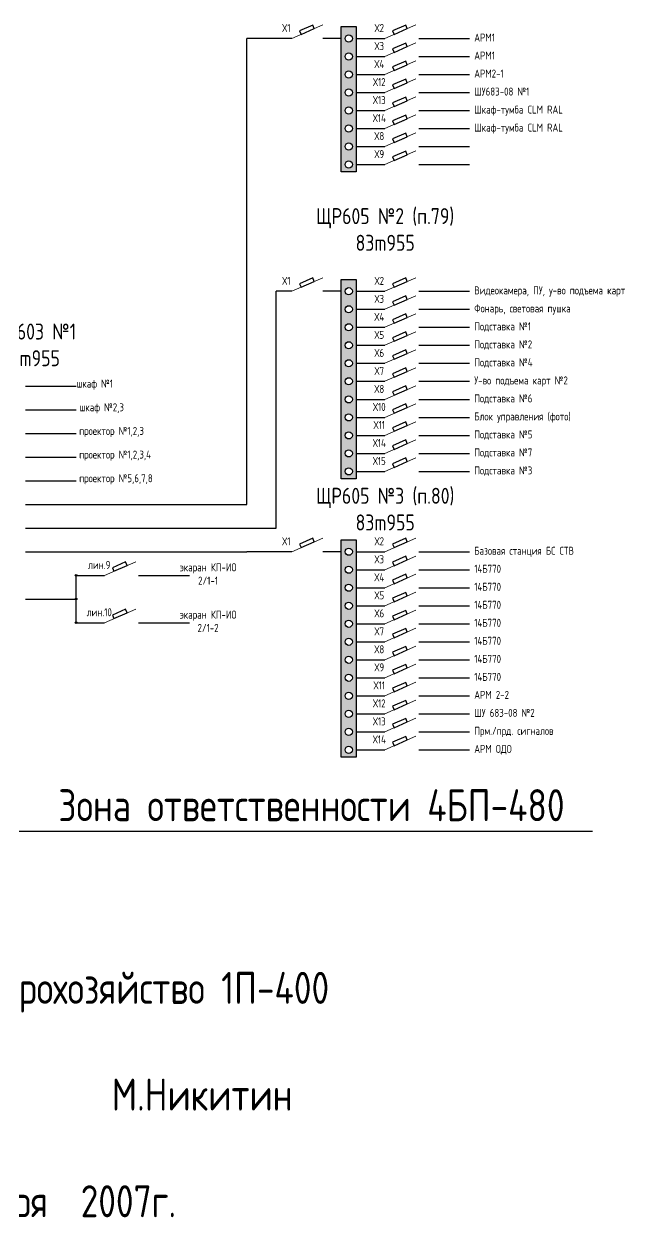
# Model space of a CAD drawing. Header units: millimetres. Extents: x 469 to 666, y 569 to 778.
# Drawn here: x 624.4 to 662, y 569.3 to 644.4 of the extents above; entities that cross this region are included whole.
import ezdxf

# ---------------------------------------------------------------- set-up
doc = ezdxf.new("R2010")
doc.units = ezdxf.units.MM
doc.header["$LTSCALE"] = 0.1

msp = doc.modelspace()

# ---------------------------------------------------------------- hatches: boundary and pattern name
h = msp.add_hatch(color=256)
h.paths.add_polyline_path([(645.18, 644.266), (644.249, 644.266), (644.249, 635.177), (645.18, 635.177)])
h.paths.add_polyline_path([(644.941, 637.893, -1), (644.488, 637.893, -1)], flags=16)
h.paths.add_polyline_path([(644.488, 639.019, -1), (644.941, 639.019, -1)], flags=16)
h.paths.add_polyline_path([(644.941, 636.767, -1), (644.488, 636.767, -1)], flags=16)
h.paths.add_polyline_path([(644.488, 640.144, -1), (644.941, 640.144, -1)], flags=16)
h.paths.add_polyline_path([(644.941, 635.642, -1), (644.488, 635.642, -1)], flags=16)
h.paths.add_polyline_path([(644.488, 641.27, -1), (644.941, 641.27, -1)], flags=16)
h.paths.add_polyline_path([(644.488, 642.395, -1), (644.941, 642.395, -1)], flags=16)
h.paths.add_polyline_path([(644.488, 643.521, -1), (644.941, 643.521, -1)], flags=16)
h = msp.add_hatch(color=256)
h.paths.add_polyline_path([(645.18, 628.466), (644.249, 628.466), (644.249, 615.999), (645.18, 615.999)])
h.paths.add_polyline_path([(644.941, 617.59, -1), (644.488, 617.59, -1)], flags=16)
h.paths.add_polyline_path([(644.488, 618.716, -1), (644.941, 618.716, -1)], flags=16)
h.paths.add_polyline_path([(644.941, 616.465, -1), (644.488, 616.465, -1)], flags=16)
h.paths.add_polyline_path([(644.488, 619.841, -1), (644.941, 619.841, -1)], flags=16)
h.paths.add_polyline_path([(644.488, 620.967, -1), (644.941, 620.967, -1)], flags=16)
h.paths.add_polyline_path([(644.488, 622.093, -1), (644.941, 622.093, -1)], flags=16)
h.paths.add_polyline_path([(644.488, 623.218, -1), (644.941, 623.218, -1)], flags=16)
h.paths.add_polyline_path([(644.488, 624.344, -1), (644.941, 624.344, -1)], flags=16)
h.paths.add_polyline_path([(644.488, 625.469, -1), (644.941, 625.469, -1)], flags=16)
h.paths.add_polyline_path([(644.488, 626.595, -1), (644.941, 626.595, -1)], flags=16)
h.paths.add_polyline_path([(644.488, 627.721, -1), (644.941, 627.721, -1)], flags=16)
h = msp.add_hatch(color=256)
h.paths.add_polyline_path([(645.18, 612.191), (644.249, 612.191), (644.249, 598.599), (645.18, 598.599)])
h.paths.add_polyline_path([(644.941, 603.566, -1), (644.488, 603.566, -1)], flags=16)
h.paths.add_polyline_path([(644.488, 604.692, -1), (644.941, 604.692, -1)], flags=16)
h.paths.add_polyline_path([(644.941, 602.44, -1), (644.488, 602.44, -1)], flags=16)
h.paths.add_polyline_path([(644.488, 605.817, -1), (644.941, 605.817, -1)], flags=16)
h.paths.add_polyline_path([(644.941, 601.315, -1), (644.488, 601.315, -1)], flags=16)
h.paths.add_polyline_path([(644.488, 606.943, -1), (644.941, 606.943, -1)], flags=16)
h.paths.add_polyline_path([(644.941, 600.189, -1), (644.488, 600.189, -1)], flags=16)
h.paths.add_polyline_path([(644.488, 608.069, -1), (644.941, 608.069, -1)], flags=16)
h.paths.add_polyline_path([(644.941, 599.064, -1), (644.488, 599.064, -1)], flags=16)
h.paths.add_polyline_path([(644.488, 609.194, -1), (644.941, 609.194, -1)], flags=16)
h.paths.add_polyline_path([(644.488, 610.32, -1), (644.941, 610.32, -1)], flags=16)
h.paths.add_polyline_path([(644.488, 611.445, -1), (644.941, 611.445, -1)], flags=16)
h = msp.add_hatch(color=256)
h.paths.add_polyline_path([(627.719, 609.967), (627.669, 609.967), (627.669, 609.916, 0.414214)], flags=17)
h.paths.add_polyline_path([(627.618, 609.967, 0.414214), (627.669, 609.916), (627.669, 609.967), (627.719, 609.967, 1)])
h = msp.add_hatch(color=256)
h.paths.add_polyline_path([(627.719, 608.488), (627.669, 608.488), (627.669, 608.438, 0.414214)], flags=17)
h.paths.add_polyline_path([(627.618, 608.488, 0.414214), (627.669, 608.438), (627.669, 608.488), (627.719, 608.488, 1)])
h = msp.add_hatch(color=256)
h.paths.add_polyline_path([(627.719, 607.009), (627.669, 607.009), (627.669, 606.959, 0.414214)], flags=17)
h.paths.add_polyline_path([(627.618, 607.009, 0.414214), (627.669, 606.959), (627.669, 607.009), (627.719, 607.009, 1)])

# ---------------------------------------------------------------- linework, layer by layer
at = {"lineweight": 15}
for p, q in [((641.152, 643.521), (643.101, 644.37)), ((646.964, 643.521), (648.913, 644.37)), ((646.964, 642.395), (648.913, 643.245)), ((646.964, 641.27), (648.913, 642.119)), ((646.964, 640.144), (648.913, 640.993)), ((646.964, 639.019), (648.913, 639.868)), ((646.964, 637.893), (648.913, 638.742)), ((646.964, 636.767), (648.913, 637.617)), ((646.964, 635.642), (648.913, 636.491)), ((641.152, 627.721), (643.101, 628.57)), ((646.964, 627.721), (648.913, 628.57)), ((646.964, 626.595), (648.913, 627.444)), ((646.964, 625.469), (648.913, 626.319)), ((646.964, 624.344), (648.913, 625.193)), ((646.964, 623.218), (648.913, 624.067)), ((646.964, 622.093), (648.913, 622.942)), ((646.964, 620.967), (648.913, 621.816)), ((646.964, 619.841), (648.913, 620.691)), ((646.964, 618.716), (648.913, 619.565)), ((646.964, 617.59), (648.913, 618.439)), ((646.964, 616.465), (648.913, 617.314)), ((641.152, 611.445), (643.101, 612.295)), ((646.964, 611.445), (648.913, 612.295)), ((629.453, 609.967), (631.402, 610.816)), ((646.964, 610.32), (648.913, 611.169)), ((646.964, 609.194), (648.913, 610.043)), ((646.964, 608.069), (648.913, 608.918)), ((629.453, 607.009), (631.402, 607.858)), ((646.964, 606.943), (648.913, 607.792)), ((646.964, 605.817), (648.913, 606.666)), ((646.964, 604.692), (648.913, 605.541)), ((646.964, 603.566), (648.913, 604.415)), ((646.964, 602.44), (648.913, 603.29)), ((646.964, 601.315), (648.913, 602.164)), ((646.964, 600.189), (648.913, 601.038)), ((646.964, 599.064), (648.913, 599.913))]:
    msp.add_line(p, q, dxfattribs=at)
for p, q in [((638.347, 614.403), (638.347, 643.521)), ((641.152, 643.521), (638.347, 643.521)), ((644.249, 643.521), (643.101, 643.521)), ((645.18, 643.521), (646.964, 643.521)), ((649.09, 643.521), (652.259, 643.521)), ((645.18, 642.395), (646.964, 642.395)), ((649.09, 642.395), (652.259, 642.395)), ((645.18, 641.27), (646.964, 641.27)), ((649.09, 641.27), (652.259, 641.27)), ((645.18, 640.144), (646.964, 640.144)), ((649.09, 640.144), (652.259, 640.144)), ((645.18, 639.019), (646.964, 639.019)), ((649.09, 639.019), (652.259, 639.019)), ((645.18, 637.893), (646.964, 637.893)), ((649.09, 637.893), (652.259, 637.893)), ((645.18, 636.767), (646.964, 636.767)), ((649.09, 636.767), (652.259, 636.767)), ((645.18, 635.642), (646.964, 635.642)), ((649.09, 635.642), (652.259, 635.642)), ((641.152, 627.721), (640.17, 627.721)), ((640.17, 612.924), (640.17, 627.721)), ((644.249, 627.721), (643.101, 627.721)), ((645.18, 627.721), (646.964, 627.721)), ((649.09, 627.721), (652.259, 627.721)), ((645.18, 626.595), (646.964, 626.595)), ((649.09, 626.595), (652.259, 626.595)), ((645.18, 625.469), (646.964, 625.469)), ((649.09, 625.469), (652.259, 625.469)), ((645.18, 624.344), (646.964, 624.344)), ((649.09, 624.344), (652.259, 624.344)), ((645.18, 623.218), (646.964, 623.218)), ((649.09, 623.218), (652.259, 623.218)), ((645.18, 622.093), (646.964, 622.093)), ((649.09, 622.093), (652.259, 622.093)), ((624.501, 621.797), (627.669, 621.797)), ((645.18, 620.967), (646.964, 620.967)), ((649.09, 620.967), (652.259, 620.967)), ((624.501, 620.318), (627.669, 620.318)), ((645.18, 619.841), (646.964, 619.841)), ((649.09, 619.841), (652.259, 619.841)), ((624.501, 618.839), (627.669, 618.839)), ((645.18, 618.716), (646.964, 618.716)), ((649.09, 618.716), (652.259, 618.716)), ((645.18, 617.59), (646.964, 617.59)), ((649.09, 617.59), (652.259, 617.59)), ((624.501, 617.36), (627.669, 617.36)), ((645.18, 615.999), (644.249, 615.999)), ((645.18, 616.465), (646.964, 616.465)), ((649.09, 616.465), (652.259, 616.465)), ((624.501, 615.882), (627.669, 615.882)), ((624.501, 614.403), (627.669, 614.403)), ((627.669, 614.403), (638.347, 614.403)), ((624.501, 612.924), (627.669, 612.924)), ((627.669, 612.924), (640.17, 612.924)), ((624.501, 611.445), (627.669, 611.445)), ((627.669, 611.445), (638.347, 611.445)), ((641.152, 611.445), (638.347, 611.445)), ((644.249, 611.445), (643.101, 611.445)), ((645.18, 611.445), (646.964, 611.445)), ((649.09, 611.445), (652.259, 611.445)), ((627.669, 609.967), (629.453, 609.967)), ((627.669, 607.009), (627.669, 609.967)), ((631.579, 609.967), (634.748, 609.967)), ((645.18, 610.32), (646.964, 610.32)), ((649.09, 610.32), (652.259, 610.32)), ((624.501, 608.488), (627.669, 608.488)), ((645.18, 609.194), (646.964, 609.194)), ((649.09, 609.194), (652.259, 609.194)), ((645.18, 608.069), (646.964, 608.069)), ((649.09, 608.069), (652.259, 608.069)), ((627.669, 607.009), (629.453, 607.009)), ((631.579, 607.009), (634.748, 607.009)), ((645.18, 606.943), (646.964, 606.943)), ((649.09, 606.943), (652.259, 606.943)), ((645.18, 605.817), (646.964, 605.817)), ((649.09, 605.817), (652.259, 605.817)), ((645.18, 604.692), (646.964, 604.692)), ((649.09, 604.692), (652.259, 604.692)), ((645.18, 603.566), (646.964, 603.566)), ((649.09, 603.566), (652.259, 603.566)), ((645.18, 602.44), (646.964, 602.44)), ((649.09, 602.44), (652.259, 602.44)), ((645.18, 601.315), (646.964, 601.315)), ((649.09, 601.315), (652.259, 601.315)), ((645.18, 600.189), (646.964, 600.189)), ((649.09, 600.189), (652.259, 600.189)), ((645.18, 599.064), (646.964, 599.064)), ((649.09, 599.064), (652.259, 599.064)), ((477.068, 593.988), (659.951, 593.988))]:
    msp.add_line(p, q)
for points in [[(641.731, 643.773), (642.56, 644.134), (642.463, 644.358), (641.634, 643.996)], [(644.249, 644.266), (645.18, 644.266), (645.18, 635.177), (644.249, 635.177)], [(647.543, 643.773), (648.372, 644.134), (648.275, 644.358), (647.446, 643.996)], [(647.543, 642.648), (648.372, 643.009), (648.275, 643.232), (647.446, 642.871)], [(647.543, 641.522), (648.372, 641.883), (648.275, 642.107), (647.446, 641.745)], [(647.543, 640.396), (648.372, 640.758), (648.275, 640.981), (647.446, 640.62)], [(647.543, 639.271), (648.372, 639.632), (648.275, 639.855), (647.446, 639.494)], [(647.543, 638.145), (648.372, 638.506), (648.275, 638.73), (647.446, 638.368)], [(647.543, 637.02), (648.372, 637.381), (648.275, 637.604), (647.446, 637.243)], [(647.543, 635.894), (648.372, 636.255), (648.275, 636.478), (647.446, 636.117)], [(641.731, 627.973), (642.56, 628.334), (642.463, 628.557), (641.634, 628.196)], [(644.249, 628.466), (645.18, 628.466), (645.18, 615.999), (644.249, 615.999)], [(647.543, 627.973), (648.372, 628.334), (648.275, 628.557), (647.446, 628.196)], [(647.543, 626.847), (648.372, 627.208), (648.275, 627.432), (647.446, 627.07)], [(647.543, 625.722), (648.372, 626.083), (648.275, 626.306), (647.446, 625.945)], [(647.543, 624.596), (648.372, 624.957), (648.275, 625.181), (647.446, 624.819)], [(647.543, 623.47), (648.372, 623.832), (648.275, 624.055), (647.446, 623.694)], [(647.543, 622.345), (648.372, 622.706), (648.275, 622.929), (647.446, 622.568)], [(647.543, 621.219), (648.372, 621.58), (648.275, 621.804), (647.446, 621.442)], [(647.543, 620.094), (648.372, 620.455), (648.275, 620.678), (647.446, 620.317)], [(647.543, 618.968), (648.372, 619.329), (648.275, 619.552), (647.446, 619.191)], [(647.543, 617.842), (648.372, 618.204), (648.275, 618.427), (647.446, 618.066)], [(647.543, 616.717), (648.372, 617.078), (648.275, 617.301), (647.446, 616.94)], [(641.731, 611.698), (642.56, 612.059), (642.463, 612.282), (641.634, 611.921)], [(647.543, 611.698), (648.372, 612.059), (648.275, 612.282), (647.446, 611.921)], [(644.249, 612.191), (645.18, 612.191), (645.18, 598.599), (644.249, 598.599)], [(630.032, 610.219), (630.861, 610.58), (630.764, 610.803), (629.935, 610.442)], [(647.543, 610.572), (648.372, 610.933), (648.275, 611.156), (647.446, 610.795)], [(647.543, 609.446), (648.372, 609.808), (648.275, 610.031), (647.446, 609.67)], [(647.543, 608.321), (648.372, 608.682), (648.275, 608.905), (647.446, 608.544)], [(630.032, 607.261), (630.861, 607.623), (630.764, 607.846), (629.935, 607.485)], [(647.543, 607.195), (648.372, 607.556), (648.275, 607.78), (647.446, 607.418)], [(647.543, 606.069), (648.372, 606.431), (648.275, 606.654), (647.446, 606.293)], [(647.543, 604.944), (648.372, 605.305), (648.275, 605.528), (647.446, 605.167)], [(647.543, 603.818), (648.372, 604.18), (648.275, 604.403), (647.446, 604.042)], [(647.543, 602.693), (648.372, 603.054), (648.275, 603.277), (647.446, 602.916)], [(647.543, 601.567), (648.372, 601.928), (648.275, 602.152), (647.446, 601.79)], [(647.543, 600.441), (648.372, 600.803), (648.275, 601.026), (647.446, 600.665)], [(647.543, 599.316), (648.372, 599.677), (648.275, 599.9), (647.446, 599.539)]]:
    msp.add_lwpolyline(points, close=True)
for centre, radius in [((644.714, 643.521), 0.226), ((644.714, 642.395), 0.226), ((644.714, 641.27), 0.226), ((644.714, 640.144), 0.226), ((644.714, 639.019), 0.226), ((644.714, 637.893), 0.226), ((644.714, 636.767), 0.226), ((644.714, 635.642), 0.226), ((644.714, 627.721), 0.226), ((644.714, 626.595), 0.226), ((644.714, 625.469), 0.226), ((644.714, 624.344), 0.226), ((644.714, 623.218), 0.226), ((644.714, 622.093), 0.226), ((644.714, 620.967), 0.226), ((644.714, 619.841), 0.226), ((644.714, 618.716), 0.226), ((644.714, 617.59), 0.226), ((644.714, 616.465), 0.226), ((644.714, 611.445), 0.226), ((627.669, 609.967), 0.0503), ((644.714, 610.32), 0.226), ((644.714, 609.194), 0.226), ((627.669, 608.488), 0.0503), ((644.714, 608.069), 0.226), ((627.669, 607.009), 0.0503), ((644.714, 606.943), 0.226), ((644.714, 605.817), 0.226), ((644.714, 604.692), 0.226), ((644.714, 603.566), 0.226), ((644.714, 602.44), 0.226), ((644.714, 601.315), 0.226), ((644.714, 600.189), 0.226), ((644.714, 599.064), 0.226)]:
    msp.add_circle(centre, radius)

# ---------------------------------------------------------------- texts
for s, insert, char_height, width, attachment_point in [('{\\fGOST|b0|i0|c204|p34;Х1}', (640.813, 644.172), 0.5, 8.14451, 5), ('{\\fGOST|b0|i0|c204|p34;Х2}', (646.625, 644.172), 0.5, 8.14451, 5), ('{\\fGOST|b0|i0|c204|p34;АРМ1}', (652.56, 643.828), 0.5, 8.14451, 1), ('{\\fGOST|b0|i0|c204|p34;Х3}', (646.625, 643.046), 0.5, 8.14451, 5), ('{\\fGOST|b0|i0|c204|p34;АРМ1}', (652.56, 642.703), 0.5, 8.14451, 1), ('{\\fGOST|b0|i0|c204|p34;Х4}', (646.625, 641.921), 0.5, 8.14451, 5), ('{\\fGOST|b0|i0|c204|p34;АРМ2-1}', (652.56, 641.577), 0.5, 8.14451, 1), ('{\\fGOST|b0|i0|c204|p34;Х12}', (646.625, 640.795), 0.5, 8.14451, 5), ('{\\fGOST|b0|i0|c204|p34;ШУ683-08 №1}', (652.56, 640.452), 0.5, 8.14451, 1), ('{\\fGOST|b0|i0|c204|p34;Х13}', (646.625, 639.67), 0.5, 8.14451, 5), ('{\\fGOST|b0|i0|c204|p34;Шкаф-тумба CLM RAL}', (652.56, 639.326), 0.5, 8.14451, 1), ('{\\fGOST|b0|i0|c204|p34;Х14}', (646.625, 638.544), 0.5, 8.14451, 5), ('{\\fGOST|b0|i0|c204|p34;Шкаф-тумба CLM RAL}', (652.56, 638.2), 0.5, 8.14451, 1), ('{\\fGOST|b0|i0|c204|p34;Х8}', (646.625, 637.418), 0.5, 8.14451, 5), ('{\\fGOST|b0|i0|c204|p34;Х9}', (646.625, 636.293), 0.5, 8.14451, 5), ('{\\fGOST|b0|i0|c204|p34;ЩР605 №2 (п.79)\\P83m955}', (646.991, 631.583), 1, 9.68531, 5), ('{\\fGOST|b0|i0|c204|p34;Х1}', (640.813, 628.372), 0.5, 8.14451, 5), ('{\\fGOST|b0|i0|c204|p34;Х2}', (646.625, 628.372), 0.5, 8.14451, 5), ('{\\fGOST|b0|i0|c204|p34;Видеокамера, ПУ, у-во подъема карт}', (652.56, 628.028), 0.5, 11.98641, 1), ('{\\fGOST|b0|i0|c204|p34;Х3}', (646.625, 627.246), 0.5, 8.14451, 5), ('{\\fGOST|b0|i0|c204|p34;Фонарь, световая пушка}', (652.56, 626.902), 0.5, 11.98641, 1), ('{\\fGOST|b0|i0|c204|p34;Х4}', (646.625, 626.12), 0.5, 8.14451, 5), ('{\\fGOST|b0|i0|c204|p34;Подставка №1}', (652.56, 625.777), 0.5, 8.14451, 1), ('{\\fGOST|b0|i0|c204|p34;ШЭ 603 №1\\P83m955}', (624.805, 624.37), 1, 9.68531, 5), ('{\\fGOST|b0|i0|c204|p34;Х5}', (646.625, 624.995), 0.5, 8.14451, 5), ('{\\fGOST|b0|i0|c204|p34;Подставка №2}', (652.56, 624.651), 0.5, 8.14451, 1), ('{\\fGOST|b0|i0|c204|p34;Х6}', (646.625, 623.869), 0.5, 8.14451, 5), ('{\\fGOST|b0|i0|c204|p34;Подставка №4}', (652.56, 623.526), 0.5, 8.14451, 1), ('{\\fGOST|b0|i0|c204|p34;Х7}', (646.625, 622.744), 0.5, 8.14451, 5), ('{\\fGOST|b0|i0|c204|p34;шкаф №1}', (628.841, 621.883), 0.5, 8.14451, 5), ('{\\fGOST|b0|i0|c204|p34;У-во подъема карт №2}', (652.56, 622.4), 0.5, 8.14451, 1), ('{\\fGOST|b0|i0|c204|p34;Х8}', (646.625, 621.618), 0.5, 8.14451, 5), ('{\\fGOST|b0|i0|c204|p34;Подставка №6}', (652.56, 621.274), 0.5, 8.14451, 1), ('{\\fGOST|b0|i0|c204|p34;шкаф №2,3}', (627.895, 620.404), 0.5, 8.14451, 4), ('{\\fGOST|b0|i0|c204|p34;Х10}', (646.625, 620.492), 0.5, 8.14451, 5), ('{\\fGOST|b0|i0|c204|p34;Блок управления (фото)}', (652.56, 620.149), 0.5, 8.14451, 1), ('{\\fGOST|b0|i0|c204|p34;проектор №1,2,3}', (627.861, 618.925), 0.5, 8.14451, 4), ('{\\fGOST|b0|i0|c204|p34;Х11}', (646.625, 619.367), 0.5, 8.14451, 5), ('{\\fGOST|b0|i0|c204|p34;Подставка №5}', (652.56, 619.023), 0.5, 8.14451, 1), ('{\\fGOST|b0|i0|c204|p34;Х14}', (646.625, 618.241), 0.5, 8.14451, 5), ('{\\fGOST|b0|i0|c204|p34;проектор №1,2,3,4}', (627.861, 617.447), 0.5, 8.14451, 4), ('{\\fGOST|b0|i0|c204|p34;Подставка №7}', (652.56, 617.897), 0.5, 8.14451, 1), ('{\\fGOST|b0|i0|c204|p34;Х15}', (646.625, 617.116), 0.5, 8.14451, 5), ('{\\fGOST|b0|i0|c204|p34;Подставка №3}', (652.56, 616.772), 0.5, 8.14451, 1), ('{\\fGOST|b0|i0|c204|p34;проектор №5,6,7,8}', (627.861, 615.968), 0.5, 8.14451, 4), ('{\\fGOST|b0|i0|c204|p34;ЩР605 №3 (п.80)\\P83m955}', (646.991, 614.105), 1, 9.68531, 5), ('{\\fGOST|b0|i0|c204|p34;Х1}', (640.813, 612.096), 0.5, 8.14451, 5), ('{\\fGOST|b0|i0|c204|p34;Х2}', (646.625, 612.096), 0.5, 8.14451, 5), ('{\\fGOST|b0|i0|c204|p34;Базовая станция БС СТВ}', (652.56, 611.753), 0.5, 8.14451, 1), ('{\\fGOST|b0|i0|c204|p34;лин.9}', (629.114, 610.618), 0.5, 8.14451, 5), ('{\\fGOST|b0|i0|c204|p34;экаран КП-ИО\\P2/1-1}', (635.92, 610.053), 0.5, 8.14451, 5), ('{\\fGOST|b0|i0|c204|p34;Х3}', (646.625, 610.971), 0.5, 8.14451, 5), ('{\\fGOST|b0|i0|c204|p34;Х4}', (646.625, 609.845), 0.5, 8.14451, 5), ('{\\fGOST|b0|i0|c204|p34;14Б770}', (652.56, 610.627), 0.5, 8.14451, 1), ('{\\fGOST|b0|i0|c204|p34;14Б770}', (652.56, 609.501), 0.5, 8.14451, 1), ('{\\fGOST|b0|i0|c204|p34;Х5}', (646.625, 608.72), 0.5, 8.14451, 5), ('{\\fGOST|b0|i0|c204|p34;лин.10}', (629.114, 607.66), 0.5, 8.14451, 5), ('{\\fGOST|b0|i0|c204|p34;экаран КП-ИО\\P2/1-2}', (635.92, 607.095), 0.5, 8.14451, 5), ('{\\fGOST|b0|i0|c204|p34;Х6}', (646.625, 607.594), 0.5, 8.14451, 5), ('{\\fGOST|b0|i0|c204|p34;14Б770}', (652.56, 608.376), 0.5, 8.14451, 1), ('{\\fGOST|b0|i0|c204|p34;14Б770}', (652.56, 607.25), 0.5, 8.14451, 1), ('{\\fGOST|b0|i0|c204|p34;Х7}', (646.625, 606.468), 0.5, 8.14451, 5), ('{\\fGOST|b0|i0|c204|p34;Х8}', (646.625, 605.343), 0.5, 8.14451, 5), ('{\\fGOST|b0|i0|c204|p34;14Б770}', (652.56, 606.125), 0.5, 8.14451, 1), ('{\\fGOST|b0|i0|c204|p34;14Б770}', (652.56, 604.999), 0.5, 8.14451, 1), ('{\\fGOST|b0|i0|c204|p34;Х9}', (646.625, 604.217), 0.5, 8.14451, 5), ('{\\fGOST|b0|i0|c204|p34;Х11}', (646.625, 603.091), 0.5, 8.14451, 5), ('{\\fGOST|b0|i0|c204|p34;14Б770}', (652.56, 603.873), 0.5, 8.14451, 1), ('{\\fGOST|b0|i0|c204|p34;АРМ 2-2}', (652.56, 602.748), 0.5, 8.14451, 1), ('{\\fGOST|b0|i0|c204|p34;Х12}', (646.625, 601.966), 0.5, 8.14451, 5), ('{\\fGOST|b0|i0|c204|p34;Х13}', (646.625, 600.84), 0.5, 8.14451, 5), ('{\\fGOST|b0|i0|c204|p34;ШУ 683-08 №2}', (652.56, 601.622), 0.5, 8.14451, 1), ('{\\fGOST|b0|i0|c204|p34;Прм./прд. сигналов}', (652.56, 600.497), 0.5, 8.14451, 1), ('{\\fGOST|b0|i0|c204|p34;Х14}', (646.625, 599.715), 0.5, 8.14451, 5), ('{\\fGOST|b0|i0|c204|p34;АРМ ОДО}', (652.56, 599.371), 0.5, 8.14451, 1), ('{\\fGOST|b0|i0|c204|p34;Зона ответственности 4БП-480}', (642.384, 595.6), 2, 51.91286, 5), ('{\\fGOST|b0|i0|c204|p34;Ответственный за электрохозяйство 1П-400\\P                                           \\Pподполковник              М.Никитин\\P\\P"_____"  декабря  2007г.  }', (621.31, 577.245), 2, 112.316, 5)]:
    msp.add_mtext(s, dxfattribs=dict(insert=insert, char_height=char_height, width=width, attachment_point=attachment_point))

doc.saveas('drawing.dxf')
